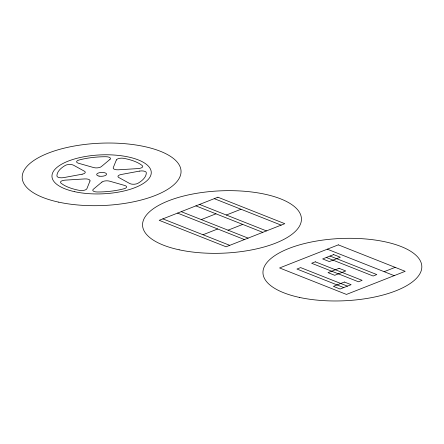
<?xml version="1.0" encoding="UTF-8"?>
<svg xmlns="http://www.w3.org/2000/svg" width="444" height="444" viewBox="0 0 444 444"><rect width="100%" height="100%" fill="white"/><g stroke="black" fill="none" stroke-linecap="round" stroke-linejoin="round"><path stroke-width="0.67" d="M201.282 219.597L215.962 213.819M226.323 215.024L240.998 209.246M203.002 234.754L217.677 228.976M228.038 230.181L242.718 224.403M384.143 271.684L395.154 267.349M214.247 198.657L281.13 225.125M327.295 249.184L394.178 275.652M199.567 204.434L266.45 230.902M329.986 256.044L376.806 274.57L373.138 276.018L326.318 257.487M195.898 205.877L262.781 232.345M181.219 211.655L248.102 238.123M177.55 213.098L244.433 239.566M347.447 286.125L300.632 267.599L296.958 269.042L343.778 287.568M162.87 218.875L229.753 245.343M89.999 180.997L86.863 188.756A4.967 1.948 -2.4 0 1 79.504 190.398A44.716 17.544 -2.4 0 1 60.9 183.039A4.967 1.948 -2.4 0 1 65.09 180.142L84.765 178.921A4.967 1.948 -2.4 0 1 89.999 180.997M116.367 159.962L113.226 167.727A4.967 1.948 -2.4 0 0 118.459 169.797L138.134 168.581A4.967 1.948 -2.4 0 0 142.324 165.679A44.716 17.544 -2.4 0 0 123.721 158.319A4.967 1.948 -2.4 0 0 116.367 159.962M109.984 159.39L101.293 166.655A4.967 1.948 -2.4 0 1 93.701 167.577L78.41 163.226A4.967 1.948 -2.4 0 1 79.038 160.007A44.716 17.544 -2.4 0 1 106.016 156.732A4.967 1.948 -2.4 0 1 109.984 159.39M101.931 182.062L93.24 189.327A4.967 1.948 -2.4 0 0 97.208 191.986A44.716 17.544 -2.4 0 0 124.187 188.711A4.967 1.948 -2.4 0 0 124.814 185.492L109.524 181.141A4.967 1.948 -2.4 0 0 101.931 182.062M217.915 197.214L159.202 220.318L226.085 246.786L284.798 223.682L217.915 197.214M338.306 244.855L279.587 267.96L346.47 294.428L405.183 271.323L338.306 244.855M315.307 261.821L311.638 263.264L358.458 281.79L362.126 280.347L315.307 261.821M333.655 254.601L322.649 258.935L329.337 261.577L340.348 257.248L333.655 254.601M339.044 268.315L328.033 272.649L334.721 275.297L345.732 270.962L339.044 268.315M344.427 282.034L333.422 286.363L340.11 289.011L351.115 284.682L344.427 282.034M82.09 174.215L63.659 177.622A4.967 1.948 -2.4 0 1 56.932 176.046A44.716 17.544 -2.4 0 1 65.307 165.412A4.967 1.948 -2.4 0 1 73.465 165.174L84.449 171.218A4.967 1.948 -2.4 0 1 82.09 174.215M139.566 171.095L121.134 174.509A4.967 1.948 -2.4 0 0 118.776 177.5L129.759 183.544A4.967 1.948 -2.4 0 0 137.918 183.305A44.716 17.544 -2.4 0 0 146.298 172.672A4.967 1.948 -2.4 0 0 139.566 171.095M99.034 176.118A4.967 1.948 -2.4 0 0 106.577 174.226A4.967 1.948 -2.4 0 0 99.228 172.733A4.967 1.948 -2.4 0 0 99.034 176.118M58.747 202.159A79.498 31.191 -2.4 0 0 180.963 172.994A79.498 31.191 -2.4 0 0 65.129 147.93A79.498 31.191 -2.4 0 0 58.747 202.159M74.82 191.736A49.684 19.492 -2.4 0 0 151.21 173.504A49.684 19.492 -2.4 0 0 78.81 157.842A49.684 19.492 -2.4 0 0 74.82 191.736M179.132 249.8A79.498 31.191 -2.4 0 0 301.354 220.635A79.498 31.191 -2.4 0 0 185.514 195.565A79.498 31.191 -2.4 0 0 179.132 249.8M299.522 297.436A79.498 31.191 -2.4 0 0 421.739 268.276A79.498 31.191 -2.4 0 0 305.899 243.207A79.498 31.191 -2.4 0 0 299.522 297.436"/></g></svg>
